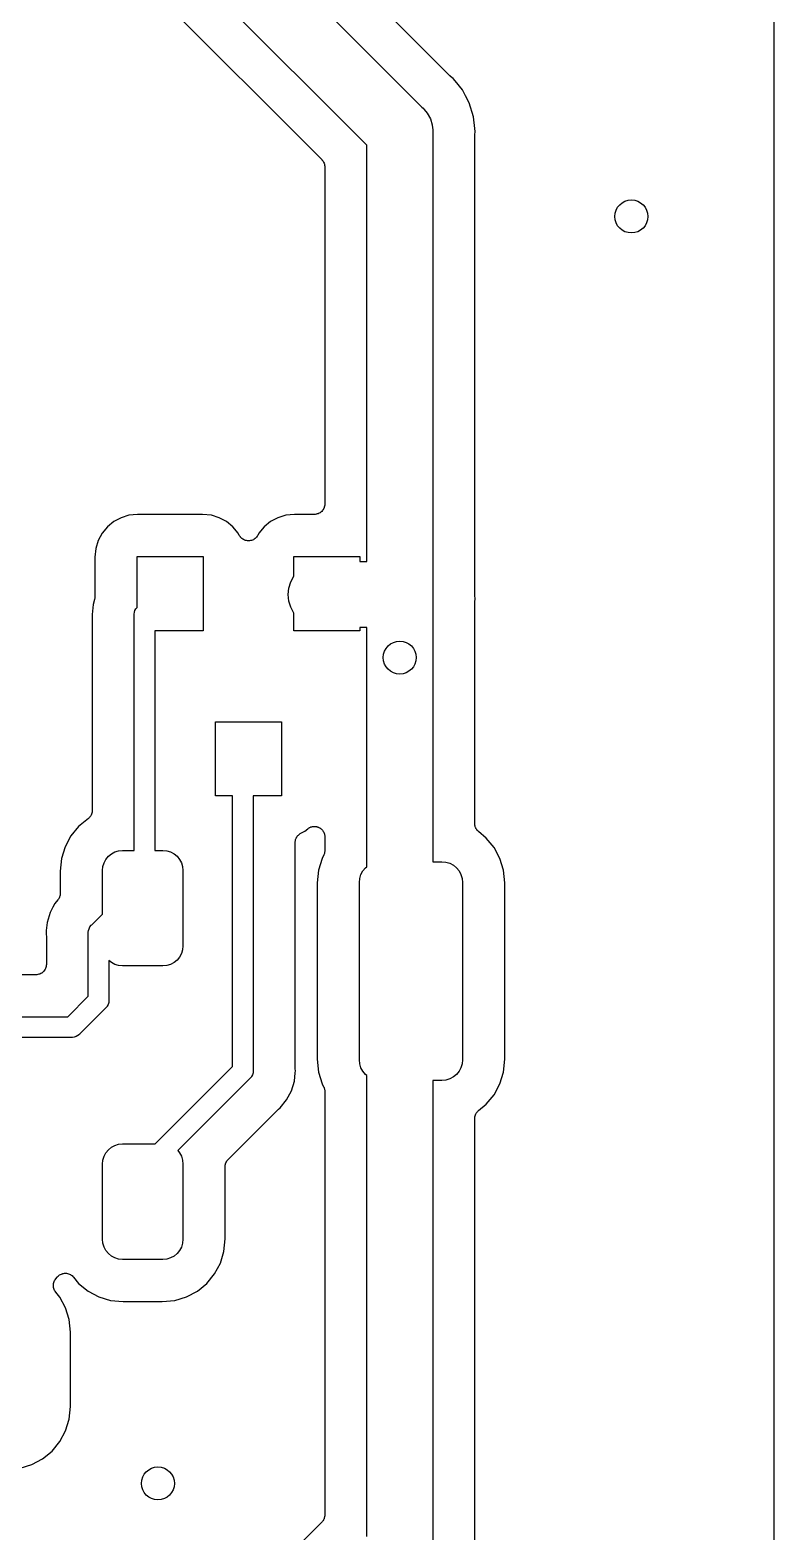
# Model space of a CAD drawing. Extents: x 3.65 to 7.93, y -5.83 to -2.58.
# Drawn here: x 7.573 to 7.928, y -5.228 to -4.511 of the extents above; entities that cross this region are included whole.
import ezdxf

# ---------------------------------------------------------------- set-up
doc = ezdxf.new("R2010")
doc.units = 0
doc.header["$MEASUREMENT"] = 0
doc.layers.add('BLACK', color=7, linetype='CONTINUOUS')

msp = doc.modelspace()

# ---------------------------------------------------------------- linework, layer by layer
at = {"layer": 'BLACK', "linetype": 'CONTINUOUS'}
for p, q in [((7.92803, -2.58697), (7.92803, -5.82303)), ((7.62575, -4.41348), (7.76012, -4.54785)), ((7.77339, -4.53283), (7.64721, -4.40666)), ((7.73378, -4.56605), (7.59941, -4.43168)), ((7.58614, -4.44669), (7.71232, -4.57287)), ((7.77355, -4.53297), (7.77339, -4.53283)), ((7.7737, -4.53312), (7.77355, -4.53297)), ((7.77375, -4.53316), (7.7737, -4.53312)), ((7.77493, -4.53413), (7.77375, -4.53316)), ((7.77589, -4.5353), (7.77493, -4.53413)), ((7.77939, -4.53957), (7.77589, -4.5353)), ((7.77589, -4.5353), (7.77589, -4.5353)), ((7.78092, -4.54242), (7.77939, -4.53957)), ((7.78271, -4.54578), (7.78092, -4.54242)), ((7.76012, -4.54785), (7.76072, -4.54834)), ((7.76072, -4.54834), (7.76121, -4.54894)), ((7.76121, -4.54894), (7.76121, -4.54894)), ((7.76121, -4.54894), (7.76268, -4.55074)), ((7.78476, -4.55252), (7.78271, -4.54578)), ((7.76268, -4.55074), (7.76415, -4.55347)), ((7.76415, -4.55347), (7.76502, -4.55634)), ((7.76502, -4.55634), (7.76505, -4.55644)), ((7.76505, -4.55644), (7.76527, -4.55871)), ((7.7853, -4.55798), (7.78476, -4.55252)), ((7.76527, -4.55871), (7.76535, -4.55953)), ((7.76535, -4.55953), (7.76528, -4.5603)), ((7.76528, -4.5603), (7.76528, -4.78159)), ((7.78528, -4.56146), (7.7853, -4.56125)), ((7.78528, -4.56153), (7.78528, -4.56146)), ((7.78528, -4.78036), (7.78528, -4.56153)), ((7.78545, -4.55953), (7.7853, -4.55798)), ((7.7853, -4.55798), (7.7853, -4.55798)), ((7.7853, -4.56104), (7.78545, -4.55953)), ((7.7853, -4.56125), (7.7853, -4.56104)), ((7.73378, -4.68875), (7.73378, -4.56605)), ((7.71232, -4.57287), (7.71233, -4.57288)), ((7.71233, -4.57288), (7.71233, -4.57288)), ((7.71233, -4.57288), (7.71233, -4.57288)), ((7.71233, -4.57288), (7.71236, -4.57292)), ((7.71236, -4.57292), (7.71265, -4.57328)), ((7.71265, -4.57328), (7.71294, -4.57364)), ((7.71294, -4.57364), (7.71296, -4.57366)), ((7.71296, -4.57366), (7.71297, -4.57368)), ((7.71297, -4.57368), (7.71319, -4.57409)), ((7.71319, -4.57409), (7.7134, -4.5745)), ((7.7134, -4.5745), (7.71341, -4.57453)), ((7.71341, -4.57453), (7.71342, -4.57455)), ((7.71342, -4.57455), (7.71355, -4.57499)), ((7.71355, -4.57499), (7.71368, -4.57543)), ((7.71368, -4.57543), (7.71369, -4.57546)), ((7.71369, -4.57546), (7.71369, -4.57549)), ((7.71369, -4.57549), (7.71373, -4.57595)), ((7.71373, -4.57595), (7.71378, -4.57641)), ((7.71378, -4.57641), (7.71378, -4.68753)), ((7.71378, -4.68753), (7.71378, -4.73716)), ((7.73378, -4.76465), (7.73378, -4.68875)), ((7.73378, -4.68875), (7.73378, -4.68875)), ((7.62033, -4.74257), (7.61656, -4.74372)), ((7.6245, -4.74216), (7.62033, -4.74257)), ((7.6555, -4.74216), (7.6245, -4.74216)), ((7.65967, -4.74257), (7.6555, -4.74216)), ((7.66344, -4.74372), (7.65967, -4.74257)), ((7.69513, -4.74257), (7.69136, -4.74372)), ((7.6993, -4.74216), (7.69513, -4.74257)), ((7.70878, -4.74216), (7.6993, -4.74216)), ((7.70925, -4.74212), (7.70878, -4.74216)), ((7.70972, -4.74207), (7.70925, -4.74212)), ((7.70973, -4.74207), (7.70972, -4.74207)), ((7.70975, -4.74207), (7.70973, -4.74207)), ((7.7102, -4.74193), (7.70975, -4.74207)), ((7.71065, -4.7418), (7.7102, -4.74193)), ((7.71067, -4.74179), (7.71065, -4.7418)), ((7.71068, -4.74179), (7.71067, -4.74179)), ((7.7111, -4.74156), (7.71068, -4.74179)), ((7.71152, -4.74135), (7.7111, -4.74156)), ((7.71153, -4.74134), (7.71152, -4.74135)), ((7.71155, -4.74133), (7.71153, -4.74134)), ((7.71191, -4.74103), (7.71155, -4.74133)), ((7.71228, -4.74073), (7.71191, -4.74103)), ((7.71229, -4.74072), (7.71228, -4.74073)), ((7.7123, -4.74071), (7.71229, -4.74072)), ((7.7126, -4.74035), (7.7123, -4.74071)), ((7.71291, -4.73999), (7.7126, -4.74035)), ((7.71292, -4.73996), (7.71291, -4.73997)), ((7.71291, -4.73997), (7.71291, -4.73999)), ((7.71315, -4.73954), (7.71292, -4.73996)), ((7.71338, -4.73913), (7.71315, -4.73954)), ((7.71339, -4.7391), (7.71338, -4.73912)), ((7.71338, -4.73912), (7.71338, -4.73913)), ((7.71353, -4.73865), (7.71339, -4.7391)), ((7.71367, -4.7382), (7.71353, -4.73865)), ((7.71368, -4.73817), (7.71367, -4.73818)), ((7.71367, -4.73818), (7.71367, -4.7382)), ((7.71373, -4.7377), (7.71368, -4.73817)), ((7.71378, -4.73723), (7.71373, -4.7377)), ((7.71378, -4.73716), (7.71378, -4.7372)), ((7.71378, -4.7372), (7.71378, -4.7372)), ((7.71378, -4.7372), (7.71378, -4.7372)), ((7.71378, -4.7372), (7.71378, -4.73723)), ((7.61004, -4.74807), (7.60754, -4.75112)), ((7.61309, -4.74557), (7.61004, -4.74807)), ((7.61656, -4.74372), (7.61309, -4.74557)), ((7.66691, -4.74557), (7.66344, -4.74372)), ((7.66996, -4.74807), (7.66691, -4.74557)), ((7.67246, -4.75112), (7.66996, -4.74807)), ((7.68484, -4.74807), (7.68235, -4.75112)), ((7.68789, -4.74557), (7.68484, -4.74807)), ((7.69136, -4.74372), (7.68789, -4.74557)), ((7.60568, -4.75459), (7.60454, -4.75836)), ((7.60754, -4.75112), (7.60568, -4.75459)), ((7.67299, -4.75212), (7.67246, -4.75112)), ((7.67326, -4.75252), (7.67299, -4.75212)), ((7.67352, -4.75291), (7.67326, -4.75252)), ((7.67353, -4.75292), (7.67352, -4.75291)), ((7.67353, -4.75293), (7.67353, -4.75292)), ((7.67387, -4.75326), (7.67353, -4.75293)), ((7.67421, -4.75361), (7.67387, -4.75326)), ((7.67422, -4.75361), (7.67421, -4.75361)), ((7.67422, -4.75362), (7.67422, -4.75361)), ((7.67462, -4.75388), (7.67422, -4.75362)), ((7.67501, -4.75415), (7.67462, -4.75388)), ((7.67502, -4.75416), (7.67501, -4.75415)), ((7.67503, -4.75416), (7.67502, -4.75416)), ((7.67547, -4.75435), (7.67503, -4.75416)), ((7.67591, -4.75453), (7.67547, -4.75435)), ((7.67592, -4.75454), (7.67591, -4.75453)), ((7.67593, -4.75454), (7.67592, -4.75454)), ((7.6764, -4.75464), (7.67593, -4.75454)), ((7.67687, -4.75473), (7.6764, -4.75464)), ((7.67688, -4.75473), (7.67687, -4.75473)), ((7.67689, -4.75473), (7.67688, -4.75473)), ((7.67737, -4.75474), (7.67689, -4.75473)), ((7.67784, -4.75474), (7.67737, -4.75474)), ((7.67785, -4.75474), (7.67784, -4.75474)), ((7.67787, -4.75474), (7.67785, -4.75474)), ((7.67834, -4.75465), (7.67787, -4.75474)), ((7.6788, -4.75456), (7.67834, -4.75465)), ((7.67881, -4.75456), (7.6788, -4.75456)), ((7.67882, -4.75455), (7.67881, -4.75456)), ((7.67927, -4.75437), (7.67882, -4.75455)), ((7.67971, -4.7542), (7.67927, -4.75437)), ((7.67972, -4.75419), (7.67971, -4.7542)), ((7.67973, -4.75419), (7.67972, -4.75419)), ((7.68012, -4.75393), (7.67973, -4.75419)), ((7.68053, -4.75366), (7.68012, -4.75393)), ((7.68054, -4.75365), (7.68053, -4.75366)), ((7.68053, -4.75366), (7.68053, -4.75366)), ((7.68088, -4.75332), (7.68054, -4.75365)), ((7.68122, -4.75298), (7.68088, -4.75332)), ((7.68123, -4.75297), (7.68122, -4.75298)), ((7.68124, -4.75297), (7.68123, -4.75297)), ((7.6815, -4.75258), (7.68124, -4.75297)), ((7.68178, -4.75218), (7.6815, -4.75258)), ((7.68179, -4.75216), (7.68178, -4.75218)), ((7.68181, -4.75212), (7.68179, -4.75216)), ((7.68179, -4.75216), (7.68179, -4.75216)), ((7.68179, -4.75216), (7.68179, -4.75216)), ((7.68235, -4.75112), (7.68181, -4.75212)), ((7.60454, -4.75836), (7.60413, -4.76253)), ((7.60413, -4.76253), (7.60413, -4.78129)), ((7.62425, -4.78648), (7.62425, -4.76228)), ((7.62425, -4.76228), (7.65575, -4.76228)), ((7.65575, -4.76228), (7.65575, -4.79772)), ((7.69906, -4.7715), (7.69906, -4.76228)), ((7.69906, -4.76228), (7.73055, -4.76228)), ((7.73055, -4.76228), (7.73055, -4.76465)), ((7.73055, -4.76465), (7.73378, -4.76465)), ((7.69751, -4.77434), (7.69897, -4.7716)), ((7.69897, -4.7716), (7.69906, -4.7715)), ((7.6963, -4.78039), (7.69661, -4.77731)), ((7.69661, -4.77731), (7.69751, -4.77434)), ((7.60321, -4.78506), (7.60273, -4.78994)), ((7.60392, -4.78275), (7.60321, -4.78506)), ((7.60396, -4.78254), (7.60392, -4.78275)), ((7.60402, -4.78233), (7.60396, -4.78254)), ((7.60405, -4.78206), (7.60402, -4.78233)), ((7.60411, -4.78179), (7.60405, -4.78206)), ((7.60413, -4.78136), (7.60411, -4.78158)), ((7.60411, -4.78158), (7.60411, -4.78179)), ((7.60413, -4.78129), (7.60413, -4.78136)), ((7.69661, -4.78348), (7.6963, -4.78039)), ((7.69751, -4.78645), (7.69661, -4.78348)), ((7.76528, -4.78159), (7.76535, -4.78236)), ((7.76535, -4.78236), (7.76528, -4.78314)), ((7.76528, -4.78314), (7.76528, -4.90783)), ((7.7853, -4.78057), (7.78528, -4.78036)), ((7.78528, -4.78429), (7.7853, -4.78408)), ((7.78528, -4.78436), (7.78528, -4.78429)), ((7.78528, -4.8896), (7.78528, -4.78436)), ((7.78529, -4.78078), (7.7853, -4.78057)), ((7.7853, -4.78085), (7.78529, -4.78078)), ((7.78545, -4.78236), (7.7853, -4.78085)), ((7.7853, -4.78387), (7.78545, -4.78236)), ((7.7853, -4.78408), (7.7853, -4.78387)), ((7.60273, -4.78994), (7.60283, -4.79092)), ((7.60283, -4.79092), (7.60284, -4.79099)), ((7.60284, -4.79099), (7.60283, -4.7912)), ((7.60283, -4.7912), (7.60285, -4.79141)), ((7.60285, -4.79141), (7.60285, -4.88331)), ((7.62283, -4.78994), (7.62287, -4.78951)), ((7.62285, -4.79018), (7.62283, -4.78994)), ((7.62285, -4.90244), (7.62285, -4.79018)), ((7.62287, -4.78951), (7.62293, -4.78898)), ((7.62293, -4.78898), (7.62298, -4.78879)), ((7.62298, -4.78879), (7.62321, -4.78805)), ((7.62321, -4.78805), (7.62366, -4.78719)), ((7.62366, -4.78719), (7.62413, -4.78663)), ((7.62413, -4.78663), (7.62425, -4.78648)), ((7.62413, -4.78663), (7.62413, -4.78663)), ((7.69897, -4.78919), (7.69751, -4.78645)), ((7.69906, -4.78929), (7.69897, -4.78919)), ((7.69906, -4.79772), (7.69906, -4.78929)), ((7.65575, -4.79772), (7.6327, -4.79772)), ((7.6327, -4.79772), (7.6327, -4.90244)), ((7.73055, -4.79772), (7.69906, -4.79772)), ((7.73378, -4.79614), (7.73055, -4.79614)), ((7.73055, -4.79614), (7.73055, -4.79772)), ((7.73378, -4.79642), (7.73378, -4.79614)), ((7.73378, -4.80892), (7.73378, -4.79642)), ((7.73378, -4.91021), (7.73378, -4.80892)), ((7.73378, -4.80892), (7.73378, -4.80892)), ((7.66165, -4.87646), (7.66165, -4.84102)), ((7.66165, -4.84102), (7.69315, -4.84102)), ((7.69315, -4.84102), (7.69315, -4.87646)), ((7.6698, -4.87646), (7.66165, -4.87646)), ((7.6698, -5.00552), (7.6698, -4.87646)), ((7.69315, -4.87646), (7.67965, -4.87646)), ((7.67965, -4.87646), (7.67965, -5.00732)), ((7.60172, -4.88649), (7.60153, -4.88668)), ((7.60184, -4.8863), (7.60172, -4.88649)), ((7.60198, -4.88614), (7.60184, -4.8863)), ((7.60211, -4.8859), (7.60198, -4.88614)), ((7.60226, -4.88568), (7.60211, -4.8859)), ((7.60234, -4.88547), (7.60226, -4.88568)), ((7.60245, -4.88528), (7.60234, -4.88547)), ((7.60253, -4.88502), (7.60245, -4.88528)), ((7.60264, -4.88477), (7.60253, -4.88502)), ((7.60268, -4.88456), (7.60264, -4.88477)), ((7.60275, -4.88435), (7.60268, -4.88456)), ((7.60278, -4.88408), (7.60275, -4.88435)), ((7.60283, -4.88382), (7.60278, -4.88408)), ((7.60285, -4.88338), (7.60283, -4.8836)), ((7.60283, -4.8836), (7.60283, -4.88382)), ((7.60285, -4.88331), (7.60285, -4.88338)), ((7.59632, -4.89104), (7.59262, -4.89554)), ((7.60103, -4.88718), (7.59632, -4.89104)), ((7.60118, -4.88702), (7.60103, -4.88718)), ((7.60135, -4.88688), (7.60118, -4.88702)), ((7.60153, -4.88668), (7.60135, -4.88688)), ((7.70229, -4.89425), (7.70431, -4.89317)), ((7.70431, -4.89317), (7.70561, -4.89211)), ((7.70561, -4.89211), (7.70566, -4.89206)), ((7.70566, -4.89206), (7.70586, -4.89193)), ((7.70586, -4.89193), (7.70604, -4.89179)), ((7.70604, -4.89179), (7.70627, -4.89167)), ((7.70627, -4.89167), (7.70648, -4.89153)), ((7.70648, -4.89153), (7.7067, -4.89144)), ((7.7067, -4.89144), (7.70691, -4.89133)), ((7.70691, -4.89133), (7.70715, -4.89126)), ((7.70715, -4.89126), (7.70739, -4.89117)), ((7.70739, -4.89117), (7.70762, -4.89113)), ((7.70762, -4.89113), (7.70784, -4.89106)), ((7.70784, -4.89106), (7.7081, -4.89104)), ((7.7081, -4.89104), (7.70835, -4.89099)), ((7.70835, -4.89099), (7.70858, -4.89099)), ((7.70858, -4.89099), (7.70881, -4.89097)), ((7.70881, -4.89097), (7.70907, -4.891)), ((7.70907, -4.891), (7.70932, -4.891)), ((7.70932, -4.891), (7.70955, -4.89105)), ((7.70955, -4.89105), (7.70978, -4.89107)), ((7.70978, -4.89107), (7.71003, -4.89115)), ((7.71003, -4.89115), (7.71028, -4.8912)), ((7.71028, -4.8912), (7.71049, -4.89129)), ((7.71049, -4.89129), (7.71072, -4.89136)), ((7.71072, -4.89136), (7.71094, -4.89148)), ((7.71094, -4.89148), (7.71117, -4.89158)), ((7.71117, -4.89158), (7.71137, -4.89171)), ((7.71137, -4.89171), (7.71158, -4.89183)), ((7.71158, -4.89183), (7.71177, -4.89199)), ((7.71177, -4.89199), (7.71198, -4.89213)), ((7.71198, -4.89213), (7.71215, -4.8923)), ((7.71215, -4.8923), (7.71233, -4.89245)), ((7.71233, -4.89245), (7.71249, -4.89264)), ((7.71249, -4.89264), (7.71267, -4.89283)), ((7.71267, -4.89283), (7.7128, -4.89302)), ((7.7128, -4.89302), (7.71294, -4.8932)), ((7.71294, -4.8932), (7.71306, -4.89343)), ((7.71306, -4.89343), (7.7132, -4.89364)), ((7.7132, -4.89364), (7.71329, -4.89386)), ((7.7853, -4.88981), (7.78528, -4.8896)), ((7.78529, -4.89003), (7.7853, -4.88981)), ((7.78534, -4.8903), (7.78529, -4.89003)), ((7.78537, -4.89057), (7.78534, -4.8903)), ((7.78543, -4.89078), (7.78537, -4.89057)), ((7.78547, -4.89099), (7.78543, -4.89078)), ((7.78557, -4.89124), (7.78547, -4.89099)), ((7.78565, -4.8915), (7.78557, -4.89124)), ((7.78576, -4.89169), (7.78565, -4.8915)), ((7.78584, -4.8919), (7.78576, -4.89169)), ((7.78598, -4.89212), (7.78584, -4.8919)), ((7.78611, -4.89236), (7.78598, -4.89212)), ((7.78625, -4.89253), (7.78611, -4.89236)), ((7.78637, -4.89272), (7.78625, -4.89253)), ((7.78656, -4.89291), (7.78637, -4.89272)), ((7.78673, -4.89312), (7.78656, -4.89291)), ((7.7869, -4.89326), (7.78673, -4.89312)), ((7.78705, -4.89342), (7.7869, -4.89326)), ((7.7871, -4.89346), (7.78705, -4.89342)), ((7.79082, -4.89651), (7.7871, -4.89346)), ((7.58988, -4.90067), (7.58819, -4.90624)), ((7.59262, -4.89554), (7.58988, -4.90067)), ((7.69965, -4.89859), (7.69967, -4.89837)), ((7.69965, -4.89866), (7.69965, -4.89859)), ((7.69965, -5.00609), (7.69965, -4.89866)), ((7.69967, -4.89815), (7.69973, -4.89789)), ((7.69967, -4.89837), (7.69967, -4.89815)), ((7.69973, -4.89789), (7.69975, -4.89762)), ((7.69975, -4.89762), (7.69982, -4.89741)), ((7.69982, -4.89741), (7.69987, -4.89719)), ((7.69987, -4.89719), (7.69997, -4.89694)), ((7.69997, -4.89694), (7.70005, -4.89669)), ((7.70005, -4.89669), (7.70016, -4.8965)), ((7.70016, -4.8965), (7.70024, -4.89629)), ((7.70024, -4.89629), (7.70039, -4.89607)), ((7.70039, -4.89607), (7.70052, -4.89583)), ((7.70052, -4.89583), (7.70066, -4.89566)), ((7.70066, -4.89566), (7.70079, -4.89548)), ((7.70079, -4.89548), (7.70098, -4.89529)), ((7.70098, -4.89529), (7.70115, -4.89509)), ((7.70115, -4.89509), (7.70132, -4.89495)), ((7.70132, -4.89495), (7.70148, -4.89479)), ((7.70148, -4.89479), (7.7017, -4.89464)), ((7.7017, -4.89464), (7.70191, -4.89448)), ((7.70191, -4.89448), (7.7021, -4.89437)), ((7.7021, -4.89437), (7.70229, -4.89425)), ((7.71329, -4.89386), (7.7134, -4.89407)), ((7.7134, -4.89407), (7.71348, -4.89431)), ((7.71348, -4.89431), (7.71357, -4.89454)), ((7.71357, -4.89454), (7.71362, -4.89477)), ((7.71362, -4.89477), (7.71368, -4.895)), ((7.71368, -4.895), (7.71371, -4.89525)), ((7.71371, -4.89525), (7.71376, -4.8955)), ((7.71376, -4.8955), (7.71376, -4.89574)), ((7.71376, -4.89574), (7.71378, -4.89597)), ((7.71378, -4.89597), (7.71378, -4.90249)), ((7.79454, -4.90104), (7.79082, -4.89651)), ((7.58819, -4.90624), (7.5876, -4.91228)), ((7.60845, -4.90836), (7.60933, -4.90671)), ((7.60933, -4.90671), (7.61053, -4.90525)), ((7.61053, -4.90525), (7.61198, -4.90406)), ((7.61198, -4.90406), (7.61364, -4.90317)), ((7.61364, -4.90317), (7.61544, -4.90263)), ((7.61544, -4.90263), (7.61731, -4.90244)), ((7.61731, -4.90244), (7.62285, -4.90244)), ((7.6327, -4.90244), (7.63651, -4.90244)), ((7.63651, -4.90244), (7.63838, -4.90263)), ((7.63838, -4.90263), (7.64018, -4.90317)), ((7.64018, -4.90317), (7.64184, -4.90406)), ((7.64184, -4.90406), (7.64329, -4.90525)), ((7.64329, -4.90525), (7.64449, -4.90671)), ((7.64449, -4.90671), (7.64537, -4.90836)), ((7.71246, -4.90622), (7.71075, -4.91184)), ((7.71319, -4.90485), (7.71246, -4.90622)), ((7.71327, -4.90465), (7.71319, -4.90485)), ((7.71338, -4.90446), (7.71327, -4.90465)), ((7.71346, -4.9042), (7.71338, -4.90446)), ((7.71356, -4.90395), (7.71346, -4.9042)), ((7.71361, -4.90374), (7.71356, -4.90395)), ((7.71367, -4.90353), (7.71361, -4.90374)), ((7.7137, -4.90326), (7.71367, -4.90353)), ((7.71375, -4.90299), (7.7137, -4.90326)), ((7.71376, -4.90278), (7.71375, -4.90299)), ((7.71378, -4.90256), (7.71376, -4.90278)), ((7.71378, -4.90249), (7.71378, -4.90256)), ((7.76528, -4.90783), (7.76965, -4.90783)), ((7.76965, -4.90783), (7.77157, -4.90802)), ((7.77157, -4.90802), (7.77341, -4.90858)), ((7.79731, -4.90622), (7.79454, -4.90104)), ((7.79901, -4.91184), (7.79731, -4.90622)), ((7.5876, -4.91228), (7.5876, -4.92287)), ((7.60772, -4.91204), (7.6079, -4.91017)), ((7.60772, -4.93286), (7.60772, -4.91204)), ((7.6079, -4.91017), (7.60845, -4.90836)), ((7.64537, -4.90836), (7.64592, -4.91017)), ((7.64592, -4.91017), (7.6461, -4.91204)), ((7.6461, -4.91204), (7.6461, -4.94796)), ((7.71075, -4.91184), (7.71015, -4.91792)), ((7.73046, -4.91576), (7.73102, -4.91391)), ((7.73102, -4.91391), (7.73193, -4.91221)), ((7.73193, -4.91221), (7.73316, -4.91072)), ((7.73316, -4.91072), (7.73378, -4.91021)), ((7.77341, -4.90858), (7.77511, -4.90949)), ((7.77511, -4.90949), (7.77661, -4.91072)), ((7.77661, -4.91072), (7.77783, -4.91221)), ((7.77783, -4.91221), (7.77874, -4.91391)), ((7.77874, -4.91391), (7.7793, -4.91576)), ((7.79961, -4.91792), (7.79901, -4.91184)), ((7.71015, -4.91792), (7.71015, -5.00208)), ((7.73028, -4.91768), (7.73046, -4.91576)), ((7.73028, -5.00232), (7.73028, -4.91768)), ((7.7793, -4.91576), (7.77949, -4.91768)), ((7.77949, -4.91768), (7.77949, -5.00232)), ((7.79961, -5.00208), (7.79961, -4.91792)), ((7.58408, -4.92957), (7.58274, -4.93208)), ((7.58505, -4.92775), (7.58408, -4.92957)), ((7.58408, -4.92957), (7.58408, -4.92957)), ((7.58646, -4.92604), (7.58505, -4.92775)), ((7.58658, -4.92586), (7.58646, -4.92604)), ((7.58672, -4.92569), (7.58658, -4.92586)), ((7.58685, -4.92545), (7.58672, -4.92569)), ((7.587, -4.92523), (7.58685, -4.92545)), ((7.58709, -4.92503), (7.587, -4.92523)), ((7.58719, -4.92484), (7.58709, -4.92503)), ((7.58727, -4.92458), (7.58719, -4.92484)), ((7.58738, -4.92433), (7.58727, -4.92458)), ((7.58742, -4.92411), (7.58738, -4.92433)), ((7.58749, -4.92391), (7.58742, -4.92411)), ((7.58752, -4.92363), (7.58749, -4.92391)), ((7.58757, -4.92337), (7.58752, -4.92363)), ((7.5876, -4.92294), (7.58757, -4.92315)), ((7.58757, -4.92315), (7.58757, -4.92337)), ((7.5876, -4.92287), (7.5876, -4.92294)), ((7.58274, -4.93208), (7.58132, -4.93678)), ((7.60257, -4.93801), (7.60772, -4.93286)), ((7.58093, -4.94068), (7.58083, -4.94166)), ((7.58083, -4.94166), (7.58093, -4.94264)), ((7.58132, -4.93678), (7.58093, -4.94068)), ((7.58093, -4.94068), (7.58093, -4.94068)), ((7.58093, -4.94264), (7.58094, -4.94271)), ((7.58094, -4.94271), (7.58093, -4.94292)), ((7.58093, -4.94292), (7.58096, -4.94313)), ((7.58096, -4.94313), (7.58096, -4.95677)), ((7.60093, -4.94166), (7.60096, -4.94142)), ((7.60096, -4.9419), (7.60093, -4.94166)), ((7.60096, -4.94142), (7.60103, -4.9407)), ((7.60096, -4.94142), (7.60096, -4.94142)), ((7.60096, -4.97201), (7.60096, -4.9419)), ((7.60103, -4.9407), (7.60131, -4.93977)), ((7.60131, -4.93977), (7.60176, -4.93892)), ((7.60176, -4.93892), (7.60238, -4.93817)), ((7.60238, -4.93817), (7.60257, -4.93801)), ((7.64592, -4.94983), (7.64537, -4.95163)), ((7.6461, -4.94796), (7.64592, -4.94983)), ((7.58085, -4.95781), (7.5807, -4.95826)), ((7.5809, -4.95731), (7.58085, -4.95778)), ((7.58085, -4.95778), (7.58085, -4.95779)), ((7.58085, -4.95779), (7.58085, -4.95781)), ((7.58095, -4.95684), (7.5809, -4.95731)), ((7.58096, -4.95677), (7.58095, -4.95681)), ((7.58095, -4.95681), (7.58096, -4.95681)), ((7.58096, -4.95681), (7.58095, -4.95681)), ((7.58095, -4.95681), (7.58095, -4.95684)), ((7.61198, -4.95594), (7.6108, -4.95497)), ((7.6108, -4.95497), (7.6108, -4.9738)), ((7.61364, -4.95683), (7.61198, -4.95594)), ((7.61544, -4.95737), (7.61364, -4.95683)), ((7.61731, -4.95756), (7.61544, -4.95737)), ((7.63651, -4.95756), (7.61731, -4.95756)), ((7.63838, -4.95737), (7.63651, -4.95756)), ((7.64018, -4.95683), (7.63838, -4.95737)), ((7.64184, -4.95594), (7.64018, -4.95683)), ((7.64329, -4.95475), (7.64184, -4.95594)), ((7.64449, -4.95329), (7.64329, -4.95475)), ((7.64537, -4.95163), (7.64449, -4.95329)), ((7.57596, -4.96177), (7.56232, -4.96177)), ((7.57642, -4.96173), (7.57596, -4.96177)), ((7.57689, -4.96168), (7.57642, -4.96173)), ((7.57691, -4.96168), (7.57689, -4.96168)), ((7.57693, -4.96168), (7.57691, -4.96168)), ((7.57738, -4.96154), (7.57693, -4.96168)), ((7.57783, -4.96141), (7.57738, -4.96154)), ((7.57784, -4.9614), (7.57783, -4.96141)), ((7.57786, -4.96139), (7.57784, -4.9614)), ((7.57828, -4.96117), (7.57786, -4.96139)), ((7.57869, -4.96096), (7.57828, -4.96117)), ((7.57871, -4.96094), (7.57869, -4.96096)), ((7.57872, -4.96094), (7.57871, -4.96094)), ((7.57909, -4.96064), (7.57872, -4.96094)), ((7.57945, -4.96034), (7.57909, -4.96064)), ((7.57946, -4.96033), (7.57945, -4.96034)), ((7.57948, -4.96032), (7.57946, -4.96033)), ((7.57978, -4.95996), (7.57948, -4.96032)), ((7.58008, -4.9596), (7.57978, -4.95996)), ((7.58009, -4.95958), (7.58008, -4.9596)), ((7.5801, -4.95957), (7.58009, -4.95958)), ((7.58033, -4.95915), (7.5801, -4.95957)), ((7.58055, -4.95874), (7.58033, -4.95915)), ((7.58056, -4.95872), (7.58055, -4.95874)), ((7.5807, -4.95826), (7.58056, -4.95871)), ((7.58056, -4.95871), (7.58056, -4.95872)), ((7.59119, -4.98177), (7.60096, -4.97201)), ((7.60919, -4.9777), (7.59688, -4.99)), ((7.60937, -4.97754), (7.60919, -4.9777)), ((7.60953, -4.97735), (7.60937, -4.97754)), ((7.60996, -4.97682), (7.60953, -4.97735)), ((7.60953, -4.97735), (7.60953, -4.97735)), ((7.60999, -4.97679), (7.60996, -4.97682)), ((7.61045, -4.97594), (7.60999, -4.97679)), ((7.61073, -4.97501), (7.61045, -4.97594)), ((7.6108, -4.97429), (7.61073, -4.97501)), ((7.6108, -4.9738), (7.61082, -4.97404)), ((7.61082, -4.97404), (7.6108, -4.97429)), ((7.6108, -4.97429), (7.6108, -4.97429)), ((7.56109, -4.98177), (7.59119, -4.98177)), ((7.59299, -4.99161), (7.56288, -4.99161)), ((7.59323, -4.99164), (7.59299, -4.99161)), ((7.59347, -4.99161), (7.59323, -4.99164)), ((7.59419, -4.99154), (7.59347, -4.99161)), ((7.59347, -4.99161), (7.59347, -4.99161)), ((7.59512, -4.99126), (7.59419, -4.99154)), ((7.59598, -4.9908), (7.59512, -4.99126)), ((7.59673, -4.99019), (7.59598, -4.9908)), ((7.59688, -4.99), (7.59673, -4.99019)), ((7.63288, -5.04244), (7.6698, -5.00552)), ((7.67965, -5.0078), (7.67957, -5.00852)), ((7.67965, -5.00732), (7.67967, -5.00756)), ((7.67967, -5.00756), (7.67965, -5.0078)), ((7.67965, -5.0078), (7.67965, -5.0078)), ((7.69967, -5.0063), (7.69965, -5.00609)), ((7.69966, -5.00651), (7.69967, -5.0063)), ((7.69967, -5.00658), (7.69966, -5.00651)), ((7.69977, -5.00756), (7.69967, -5.00658)), ((7.69967, -5.00854), (7.69977, -5.00756)), ((7.71015, -5.00208), (7.71075, -5.00816)), ((7.71075, -5.00816), (7.71246, -5.01378)), ((7.73046, -5.00424), (7.73028, -5.00232)), ((7.73102, -5.00609), (7.73046, -5.00424)), ((7.73193, -5.00779), (7.73102, -5.00609)), ((7.73316, -5.00928), (7.73193, -5.00779)), ((7.77783, -5.00779), (7.77661, -5.00928)), ((7.77874, -5.00609), (7.77783, -5.00779)), ((7.7793, -5.00424), (7.77874, -5.00609)), ((7.77949, -5.00232), (7.7793, -5.00424)), ((7.79731, -5.01378), (7.79901, -5.00816)), ((7.79901, -5.00816), (7.79961, -5.00208)), ((7.67803, -5.01121), (7.64361, -5.04564)), ((7.67822, -5.01106), (7.67803, -5.01121)), ((7.67837, -5.01087), (7.67822, -5.01106)), ((7.67878, -5.01037), (7.67837, -5.01087)), ((7.67837, -5.01087), (7.67837, -5.01087)), ((7.67884, -5.01031), (7.67878, -5.01037)), ((7.67929, -5.00945), (7.67884, -5.01031)), ((7.67957, -5.00852), (7.67929, -5.00945)), ((7.69786, -5.01714), (7.69929, -5.01244)), ((7.69929, -5.01244), (7.69967, -5.00854)), ((7.69967, -5.00854), (7.69967, -5.00854)), ((7.71246, -5.01378), (7.71319, -5.01515)), ((7.71319, -5.01515), (7.71322, -5.01521)), ((7.71322, -5.01521), (7.7133, -5.01541)), ((7.7133, -5.01541), (7.7134, -5.0156)), ((7.73378, -5.00979), (7.73316, -5.00928)), ((7.73378, -5.22978), (7.73378, -5.00979)), ((7.76965, -5.01217), (7.76528, -5.01217)), ((7.76528, -5.01217), (7.76528, -5.23553)), ((7.77157, -5.01198), (7.76965, -5.01217)), ((7.77341, -5.01142), (7.77157, -5.01198)), ((7.77511, -5.01051), (7.77341, -5.01142)), ((7.77661, -5.00928), (7.77511, -5.01051)), ((7.79454, -5.01896), (7.79731, -5.01378)), ((7.69243, -5.02527), (7.69555, -5.02147)), ((7.69555, -5.02147), (7.69786, -5.01714)), ((7.7134, -5.0156), (7.71348, -5.01586)), ((7.71348, -5.01586), (7.71358, -5.01612)), ((7.71358, -5.01612), (7.71362, -5.01633)), ((7.71362, -5.01633), (7.71368, -5.01653)), ((7.71368, -5.01653), (7.71371, -5.01681)), ((7.71371, -5.01681), (7.71376, -5.01708)), ((7.71376, -5.01708), (7.71376, -5.01729)), ((7.71376, -5.01729), (7.71378, -5.01751)), ((7.71378, -5.01751), (7.71378, -5.21942)), ((7.79082, -5.02349), (7.79454, -5.01896)), ((7.66769, -5.04984), (7.69131, -5.02622)), ((7.69131, -5.02622), (7.69136, -5.02617)), ((7.69136, -5.02617), (7.69152, -5.02604)), ((7.69152, -5.02604), (7.69167, -5.02589)), ((7.69167, -5.02589), (7.69243, -5.02527)), ((7.7853, -5.0299), (7.78535, -5.02963)), ((7.78535, -5.02963), (7.78538, -5.02937)), ((7.78538, -5.02937), (7.78545, -5.02916)), ((7.78545, -5.02916), (7.78549, -5.02894)), ((7.78549, -5.02894), (7.7856, -5.02869)), ((7.7856, -5.02869), (7.78568, -5.02844)), ((7.78568, -5.02844), (7.78579, -5.02824)), ((7.78579, -5.02824), (7.78587, -5.02804)), ((7.78587, -5.02804), (7.78602, -5.02782)), ((7.78602, -5.02782), (7.78615, -5.02758)), ((7.78615, -5.02758), (7.78629, -5.02741)), ((7.78629, -5.02741), (7.78641, -5.02723)), ((7.78641, -5.02723), (7.7866, -5.02704)), ((7.7866, -5.02704), (7.78678, -5.02683)), ((7.78678, -5.02683), (7.78695, -5.02669)), ((7.78695, -5.02669), (7.7871, -5.02654)), ((7.7871, -5.02654), (7.79082, -5.02349)), ((7.78528, -5.03033), (7.7853, -5.03012)), ((7.78528, -5.0304), (7.78528, -5.03033)), ((7.78528, -5.2343), (7.78528, -5.0304)), ((7.7853, -5.03012), (7.7853, -5.0299)), ((7.61053, -5.04525), (7.61198, -5.04406)), ((7.61198, -5.04406), (7.61364, -5.04317)), ((7.61364, -5.04317), (7.61544, -5.04263)), ((7.61544, -5.04263), (7.61731, -5.04244)), ((7.61731, -5.04244), (7.63288, -5.04244)), ((7.60772, -5.05204), (7.6079, -5.05017)), ((7.6079, -5.05017), (7.60845, -5.04836)), ((7.60845, -5.04836), (7.60933, -5.04671)), ((7.60933, -5.04671), (7.61053, -5.04525)), ((7.64361, -5.04564), (7.64449, -5.04671)), ((7.64449, -5.04671), (7.64537, -5.04836)), ((7.64537, -5.04836), (7.64592, -5.05017)), ((7.64592, -5.05017), (7.6461, -5.05204)), ((7.66663, -5.05141), (7.66685, -5.051)), ((7.66685, -5.051), (7.66707, -5.05059)), ((7.66707, -5.05059), (7.66709, -5.05057)), ((7.66709, -5.05057), (7.6671, -5.05055)), ((7.6671, -5.05055), (7.66739, -5.0502)), ((7.66739, -5.0502), (7.66769, -5.04984)), ((7.60772, -5.08796), (7.60772, -5.05204)), ((7.6461, -5.05204), (7.6461, -5.08796)), ((7.66622, -5.05331), (7.66628, -5.05285)), ((7.66622, -5.05336), (7.66622, -5.05331)), ((7.66622, -5.05338), (7.66622, -5.05336)), ((7.66622, -5.05336), (7.66622, -5.05336)), ((7.66622, -5.05336), (7.66622, -5.05336)), ((7.66622, -5.08772), (7.66622, -5.05338)), ((7.66628, -5.05285), (7.66632, -5.05239)), ((7.66632, -5.05239), (7.66633, -5.05236)), ((7.66633, -5.05234), (7.66647, -5.05189)), ((7.66633, -5.05236), (7.66633, -5.05234)), ((7.66647, -5.05189), (7.66661, -5.05145)), ((7.66661, -5.05145), (7.66662, -5.05143)), ((7.66662, -5.05143), (7.66663, -5.05141)), ((7.6079, -5.08983), (7.60772, -5.08796)), ((7.60845, -5.09164), (7.6079, -5.08983)), ((7.60933, -5.09329), (7.60845, -5.09164)), ((7.61053, -5.09475), (7.60933, -5.09329)), ((7.64449, -5.09329), (7.64329, -5.09475)), ((7.64537, -5.09164), (7.64449, -5.09329)), ((7.64592, -5.08983), (7.64537, -5.09164)), ((7.6461, -5.08796), (7.64592, -5.08983)), ((7.66394, -5.09933), (7.66563, -5.09376)), ((7.66563, -5.09376), (7.66622, -5.08772)), ((7.61198, -5.09594), (7.61053, -5.09475)), ((7.61364, -5.09683), (7.61198, -5.09594)), ((7.61544, -5.09737), (7.61364, -5.09683)), ((7.61731, -5.09756), (7.61544, -5.09737)), ((7.63651, -5.09756), (7.61731, -5.09756)), ((7.63838, -5.09737), (7.63651, -5.09756)), ((7.64018, -5.09683), (7.63838, -5.09737)), ((7.64184, -5.09594), (7.64018, -5.09683)), ((7.64329, -5.09475), (7.64184, -5.09594)), ((7.66119, -5.10446), (7.66394, -5.09933)), ((7.58442, -5.109), (7.58451, -5.10854)), ((7.58451, -5.10854), (7.58452, -5.10852)), ((7.58452, -5.10852), (7.58453, -5.1085)), ((7.58453, -5.1085), (7.58471, -5.10807)), ((7.58471, -5.10807), (7.58489, -5.10764)), ((7.58489, -5.10764), (7.5849, -5.10762)), ((7.5849, -5.10762), (7.58491, -5.1076)), ((7.58491, -5.1076), (7.58517, -5.10722)), ((7.58517, -5.10722), (7.58543, -5.10683)), ((7.58543, -5.10683), (7.58613, -5.10597)), ((7.58613, -5.10597), (7.58616, -5.10594)), ((7.58616, -5.10594), (7.58618, -5.10592)), ((7.58616, -5.10594), (7.58616, -5.10594)), ((7.58616, -5.10594), (7.58616, -5.10594)), ((7.58618, -5.10592), (7.58652, -5.10559)), ((7.58652, -5.10559), (7.58686, -5.10526)), ((7.58686, -5.10526), (7.58687, -5.10525)), ((7.58687, -5.10525), (7.58688, -5.10524)), ((7.58688, -5.10524), (7.58728, -5.10498)), ((7.58728, -5.10498), (7.58767, -5.10472)), ((7.58767, -5.10472), (7.58768, -5.10471)), ((7.58768, -5.10471), (7.5877, -5.10471)), ((7.5877, -5.10471), (7.58814, -5.10453)), ((7.58814, -5.10453), (7.58857, -5.10435)), ((7.58857, -5.10435), (7.58859, -5.10435)), ((7.58859, -5.10435), (7.5886, -5.10434)), ((7.5886, -5.10434), (7.58907, -5.10426)), ((7.58907, -5.10426), (7.58953, -5.10417)), ((7.58953, -5.10417), (7.58955, -5.10417)), ((7.58955, -5.10417), (7.58956, -5.10416)), ((7.58956, -5.10416), (7.59004, -5.10417)), ((7.59004, -5.10417), (7.59051, -5.10417)), ((7.59051, -5.10417), (7.59052, -5.10417)), ((7.59052, -5.10417), (7.59054, -5.10417)), ((7.59054, -5.10417), (7.591, -5.10427)), ((7.591, -5.10427), (7.59146, -5.10436)), ((7.59146, -5.10436), (7.59148, -5.10437)), ((7.59148, -5.10437), (7.59149, -5.10437)), ((7.59149, -5.10437), (7.59193, -5.10456)), ((7.59193, -5.10456), (7.59236, -5.10474)), ((7.59236, -5.10474), (7.59238, -5.10475)), ((7.59238, -5.10475), (7.59239, -5.10475)), ((7.59239, -5.10475), (7.59278, -5.10502)), ((7.59278, -5.10502), (7.59318, -5.10528)), ((7.59318, -5.10528), (7.59319, -5.10529)), ((7.59319, -5.10529), (7.5932, -5.1053)), ((7.5932, -5.1053), (7.59354, -5.10564)), ((7.59354, -5.10564), (7.59387, -5.10597)), ((7.59387, -5.10597), (7.59632, -5.10896)), ((7.6575, -5.10896), (7.66119, -5.10446)), ((7.58432, -5.1095), (7.58433, -5.10948)), ((7.58432, -5.10997), (7.58432, -5.1095)), ((7.58432, -5.11043), (7.58432, -5.10997)), ((7.58432, -5.11045), (7.58432, -5.11043)), ((7.58432, -5.11047), (7.58432, -5.11045)), ((7.58441, -5.11093), (7.58432, -5.11047)), ((7.58433, -5.10946), (7.58442, -5.109)), ((7.58433, -5.10948), (7.58433, -5.10946)), ((7.58449, -5.11139), (7.58441, -5.11093)), ((7.5845, -5.11141), (7.58449, -5.11139)), ((7.58451, -5.11143), (7.5845, -5.11141)), ((7.58468, -5.11186), (7.58451, -5.11143)), ((7.58486, -5.1123), (7.58468, -5.11186)), ((7.58487, -5.11232), (7.58486, -5.1123)), ((7.58488, -5.11233), (7.58487, -5.11232)), ((7.58513, -5.11272), (7.58488, -5.11233)), ((7.58539, -5.11312), (7.58513, -5.11272)), ((7.58541, -5.11315), (7.58539, -5.11312)), ((7.58543, -5.11317), (7.58541, -5.11315)), ((7.58541, -5.11315), (7.58541, -5.11315)), ((7.58541, -5.11315), (7.58541, -5.11315)), ((7.58738, -5.11554), (7.58543, -5.11317)), ((7.59012, -5.12067), (7.58738, -5.11554)), ((7.59632, -5.10896), (7.60082, -5.11265)), ((7.60082, -5.11265), (7.60595, -5.1154)), ((7.60595, -5.1154), (7.61152, -5.11709)), ((7.6423, -5.11709), (7.64787, -5.1154)), ((7.64787, -5.1154), (7.653, -5.11265)), ((7.653, -5.11265), (7.6575, -5.10896)), ((7.59181, -5.12624), (7.59012, -5.12067)), ((7.61152, -5.11709), (7.61756, -5.11768)), ((7.61756, -5.11768), (7.63626, -5.11768)), ((7.63626, -5.11768), (7.6423, -5.11709)), ((7.5924, -5.13228), (7.59181, -5.12624)), ((7.5924, -5.16772), (7.5924, -5.13228)), ((7.59181, -5.17376), (7.5924, -5.16772)), ((7.58738, -5.18446), (7.59012, -5.17933)), ((7.59012, -5.17933), (7.59181, -5.17376)), ((7.58368, -5.18896), (7.58738, -5.18446)), ((7.57405, -5.1954), (7.57918, -5.19265)), ((7.57918, -5.19265), (7.58368, -5.18896)), ((7.56848, -5.19709), (7.57405, -5.1954)), ((7.71232, -5.22296), (7.65183, -5.28344)), ((7.71261, -5.2226), (7.71232, -5.22296)), ((7.71291, -5.22225), (7.71261, -5.2226)), ((7.71292, -5.22222), (7.71291, -5.22225)), ((7.71293, -5.2222), (7.71292, -5.22222)), ((7.71315, -5.2218), (7.71293, -5.2222)), ((7.71338, -5.22139), (7.71315, -5.2218)), ((7.7134, -5.22134), (7.71338, -5.22137)), ((7.71338, -5.22137), (7.71338, -5.22139)), ((7.71353, -5.2209), (7.7134, -5.22134)), ((7.71367, -5.22046), (7.71353, -5.2209)), ((7.71368, -5.22041), (7.71367, -5.22043)), ((7.71367, -5.22043), (7.71367, -5.22046)), ((7.71373, -5.21995), (7.71368, -5.22041)), ((7.71378, -5.21949), (7.71373, -5.21995)), ((7.71378, -5.21942), (7.71378, -5.21944)), ((7.71378, -5.21944), (7.71378, -5.21944)), ((7.71378, -5.21944), (7.71378, -5.21944)), ((7.71378, -5.21944), (7.71378, -5.21949))]:
    msp.add_line(p, q, dxfattribs=at)
at = {"layer": 'BLACK'}
for centre in [(7.86, -4.6), (7.74953, -4.81047), (7.63417, -5.20441)]:
    msp.add_circle(centre, 0.00787, dxfattribs=at)

doc.saveas('drawing.dxf')
